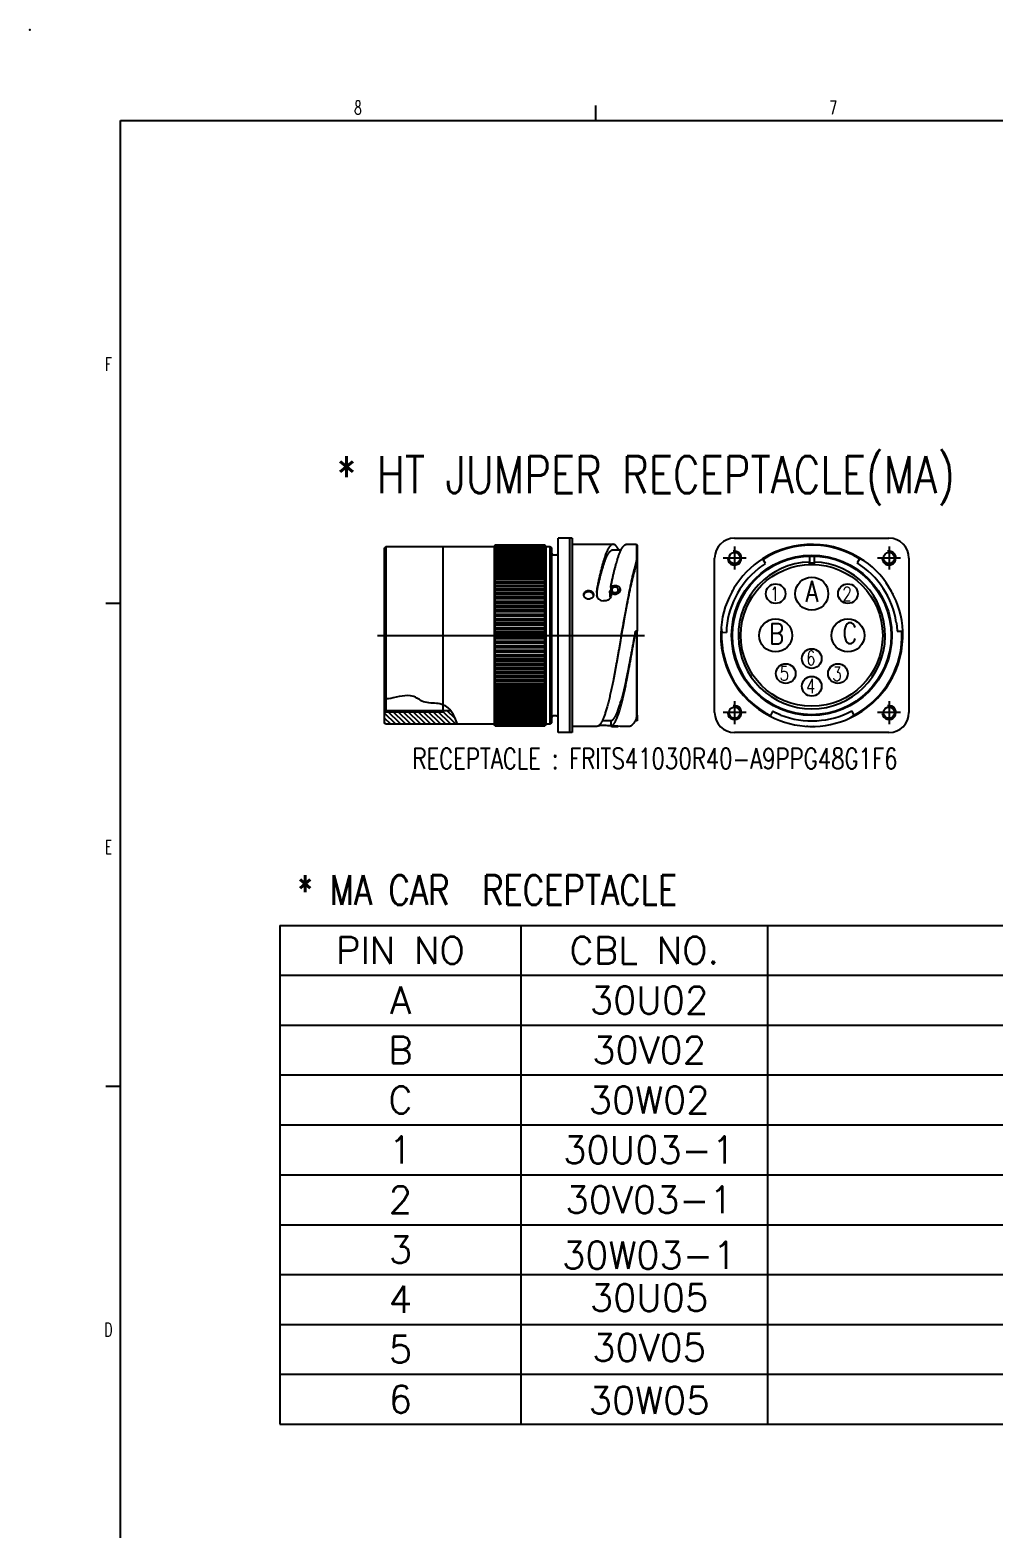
# Model space of a CAD drawing. Extents: x 260 to 819, y -886 to -454.
# Drawn here: x 260.4 to 395.5, y -664 to -453.8 of the extents above; entities that cross this region are included whole.
import ezdxf
from ezdxf.enums import TextEntityAlignment as Align
from ezdxf.lldxf.tags import DXFTag

# ---------------------------------------------------------------- set-up
doc = ezdxf.new("R2010")
doc.units = 0
doc.header["$LTSCALE"] = 150
doc.header["$MEASUREMENT"] = 0
doc.linetypes.add('DASHED', pattern=[0.75, 0.5, -0.25])
doc.layers.get('0').update_dxf_attribs({"color": 6, "linetype": 'CONTINUOUS'})
for name, color, linetype in [('2052034113 - FLA', 7, 'CONTINUOUS'), ('2052034141 - FLA', 7, 'CONTINUOUS'), ('2052036013 CUSTO', 7, 'CONTINUOUS'), ('DV1_Default', 7, 'CONTINUOUS'), ('DV1_Predefinito', 7, 'CONTINUOUS'), ('INSERTO 40-B25S', 7, 'CONTINUOUS')]:
    doc.layers.add(name, color=color, linetype=linetype)
doc.styles.get("Standard").update_dxf_attribs({"font": 'romans.shx', "width": 0.8, "bigfont": 'whgtxt.shx'})
doc.styles.add('큰글자', font='simplex.shx', dxfattribs={"height": 5, "bigfont": 'whgtxt.shx'})
tags = doc.linetypes.add('CENTER2', pattern=[28.575, 19.05, -3.175, 3.175, -3.175]).pattern_tags.tags
tags[10:11] = [DXFTag(74, 4), DXFTag(75, 0), DXFTag(340, '0'), DXFTag(46, 0.0), DXFTag(50, 0.0), DXFTag(44, 0.0), DXFTag(45, 0.0)]
tags[8:9] = [DXFTag(74, 4), DXFTag(75, 0), DXFTag(340, '0'), DXFTag(46, 0.0), DXFTag(50, 0.0), DXFTag(44, 0.0), DXFTag(45, 0.0)]
tags[6:7] = [DXFTag(74, 4), DXFTag(75, 0), DXFTag(340, '0'), DXFTag(46, 0.0), DXFTag(50, 0.0), DXFTag(44, 0.0), DXFTag(45, 0.0)]
tags[4:5] = [DXFTag(74, 4), DXFTag(75, 0), DXFTag(340, '0'), DXFTag(46, 0.0), DXFTag(50, 0.0), DXFTag(44, 0.0), DXFTag(45, 0.0)]

# ---------------------------------------------------------------- blocks, each defined once
blk = doc.blocks.new('ansi-c')
at = {"color": 210, "linetype": 'Continuous'}
for p, q in [((10.28, 764.46), (10.28, 766.57)), ((-58.45, 696.73), (-56.4, 696.73)), ((-58.45, 629), (-56.4, 629))]:
    blk.add_line(p, q, dxfattribs=at)
at = {"color": 5, "linetype": 'Continuous'}
for p, q in [((-56.4, 764.46), (477, 764.46)), ((-56.4, 358.06), (-56.4, 764.46))]:
    blk.add_line(p, q, dxfattribs=at)
at = {"color": 7, "linetype": 'Continuous'}
blk.add_point((-69.1, 777.16), dxfattribs=at)
at = {"color": 130, "linetype": 'Continuous', "width": 0.655684}
for s, p in [('8', (-23.08, 766.25)), ('7', (43.6, 766.25)), ('F', (-58.09, 730.28)), ('E', (-58.09, 662.55)), ('D', (-58.09, 594.82))]:
    blk.add_text(s, height=1.9, dxfattribs=at).set_placement(p, align=Align.MIDDLE_CENTER)

msp = doc.modelspace()

# ---------------------------------------------------------------- hatches: boundary and pattern name
h = msp.add_hatch(color=256)
h.paths.add_polyline_path([(336.05, -538.73), (336.44, -538.73), (336.44, -525.1), (336.05, -525.1)])
h.paths.add_polyline_path([(336.44, -538.73), (336.05, -538.73), (336.05, -552.36), (336.44, -552.36)])
h = msp.add_hatch()
h.set_pattern_fill('ANSI31', color=5, scale=0.156, style=0)
h.set_pattern_definition([(135, (437.1534, -624.12634), (0.35023, 0.35023), [])])
edge = h.paths.add_edge_path()
edge.add_line((310.12, -549.45), (318.31, -549.45))
edge.add_line((318.31, -549.45), (318.31, -549.25))
edge.add_line((318.31, -549.25), (319.38, -549.25))
edge.add_spline(control_points=[(319.38, -549.25), (319.66, -549.63), (319.99, -550.23), (320.35, -551.2)], knot_values=[0, 0, 0, 0, 0.054733, 0.054733, 0.054733, 0.054733], degree=3, periodic=0)
edge.add_line((320.35, -551.2), (310.32, -551.2))
edge.add_line((310.32, -551.2), (310.12, -551.05))
edge.add_line((310.12, -551.05), (310.12, -549.45))
h.paths.add_polyline_path([(310.32, -549.25), (318.31, -549.25), (318.31, -549.45), (310.12, -549.45)], flags=17)

# ---------------------------------------------------------------- linework, layer by layer
for p, q in [((310.32, -526.25), (310.12, -526.43)), ((310.12, -549.45), (310.32, -549.25)), ((310.12, -549.45), (318.31, -549.45)), ((310.32, -549.25), (319.38, -549.25)), ((310.32, -551.2), (310.12, -551.03))]:
    msp.add_line(p, q)
at = {"color": 0}
for p, q in [((295.43, -579.41), (295.43, -649.39)), ((295.43, -579.41), (530.65, -579.41)), ((329.25, -579.41), (329.25, -649.39)), ((363.85, -579.41), (363.85, -649.39)), ((295.43, -586.41), (530.65, -586.41)), ((295.43, -593.4), (530.65, -593.4)), ((295.43, -600.4), (530.65, -600.4)), ((295.43, -607.4), (530.65, -607.4)), ((295.43, -614.4), (530.65, -614.4)), ((295.43, -614.4), (530.65, -614.4)), ((295.43, -621.4), (530.65, -621.4)), ((295.43, -621.4), (530.65, -621.4)), ((295.43, -628.4), (530.65, -628.4)), ((295.43, -628.4), (530.65, -628.4)), ((295.43, -635.39), (530.65, -635.39)), ((295.43, -635.39), (530.65, -635.39)), ((295.43, -642.39), (530.65, -642.39)), ((295.43, -642.39), (530.65, -642.39)), ((295.43, -649.39), (530.65, -649.39)), ((295.43, -649.39), (530.65, -649.39))]:
    msp.add_line(p, q, dxfattribs=at)
for centre, radius in [((359.22, -527.89), 0.78), ((380.89, -527.89), 0.78), ((370.05, -532.88), 2.32), ((364.98, -538.73), 2.32), ((375.12, -538.73), 2.32), ((359.22, -549.56), 0.78), ((380.89, -549.56), 0.78)]:
    msp.add_circle(centre, radius)
at = {"color": 3}
for centre in [(364.98, -532.88), (375.12, -532.88), (370.05, -541.98), (366.4, -544.08), (373.71, -544.08), (370.05, -545.87)]:
    msp.add_circle(centre, 1.38, dxfattribs=at)
at = {"color": 5}
for centre in [(359.22, -527.89), (380.89, -527.89), (359.22, -549.56), (380.89, -549.56)]:
    msp.add_arc(centre, 0.975, 186.4072, 101.8702, dxfattribs=at)
at = {"layer": '2052034113 - FLA', "color": 7, "linetype": 'Continuous'}
for p, q in [((310.12, -551.03), (310.12, -526.43)), ((310.32, -549.25), (310.32, -526.25)), ((333.53, -527.16), (333.64, -527.36)), ((333.78, -527.44), (334.17, -527.44)), ((334.49, -549.55), (334.49, -527.9)), ((333.64, -550.1), (333.53, -550.3)), ((334.17, -550.02), (333.78, -550.02))]:
    msp.add_line(p, q, dxfattribs=at)
for centre, radius, start, end in [((333.78, -527.28), 0.16, 210, 270), ((334.17, -527.12), 0.321, 270, 0), ((333.78, -550.18), 0.16, 90, 150), ((334.17, -550.34), 0.321, 0, 90)]:
    msp.add_arc(centre, radius, start, end, dxfattribs=at)
at = {"layer": '2052034141 - FLA', "color": 7, "linetype": 'Continuous'}
for p, q in [((334.49, -527.9), (334.49, -525.1)), ((336.44, -525.1), (334.49, -525.1)), ((336.05, -525.1), (336.05, -552.36)), ((336.44, -525.1), (336.44, -552.36)), ((359.23, -525.1), (380.88, -525.1)), ((336.44, -525.95), (342.18, -525.95)), ((342.18, -526.73), (343.3, -526.73)), ((344.08, -525.95), (345.45, -525.95)), ((345.45, -525.95), (345.45, -528.27)), ((345.45, -525.95), (345.56, -526.07)), ((345.56, -526.07), (345.56, -527.99)), ((334.49, -549.55), (334.49, -527.9)), ((345.45, -528.27), (345.56, -527.99)), ((345.56, -527.99), (345.56, -528.55)), ((345.56, -528.55), (345.56, -536.91)), ((356.42, -549.55), (356.42, -527.9)), ((363.21, -528.08), (363.15, -527.98)), ((363.57, -528.64), (363.21, -528.08)), ((369.73, -527.6), (369.73, -528.59)), ((370.38, -528.59), (369.73, -528.59)), ((369.73, -528.59), (369.73, -528.78)), ((370.38, -527.6), (370.38, -528.59)), ((370.38, -528.59), (370.38, -528.78)), ((376.76, -527.99), (376.41, -528.55)), ((377.39, -528.27), (376.76, -527.99)), ((383.68, -527.9), (383.68, -549.55)), ((339.88, -532.3), (339.87, -532.38)), ((339.87, -532.38), (339.87, -533.04)), ((341.78, -533.39), (341.78, -533)), ((342, -532.77), (342, -532.34)), ((342.89, -532.34), (342.89, -532.77)), ((340.98, -533.89), (340.81, -533.89)), ((345.56, -536.91), (345.56, -538.13)), ((357.33, -537.6), (357.41, -538.29)), ((345.45, -538.12), (345.33, -538.12)), ((345.45, -538.12), (345.45, -550.31)), ((345.56, -538.13), (345.45, -538.12)), ((345.56, -549.9), (345.56, -538.13)), ((357.41, -538.29), (358.07, -538.31)), ((382.03, -538.16), (382.7, -538.13)), ((382.7, -538.13), (382.81, -538.12)), ((334.49, -552.36), (334.49, -549.55)), ((345.45, -550.31), (345.56, -549.9)), ((345.56, -549.91), (345.56, -550.72)), ((364.25, -549.98), (364.2, -550.08)), ((364.56, -549.39), (364.25, -549.98)), ((375.44, -550.31), (376, -549.9)), ((376, -549.9), (375.69, -549.31)), ((336.44, -552.36), (334.49, -552.36)), ((339.87, -551.5), (336.44, -551.5)), ((339.88, -551.5), (339.87, -551.5)), ((341.72, -550.72), (340.65, -550.72)), ((340.98, -551.38), (340.81, -551.38)), ((342, -551.5), (342, -551.49)), ((342.89, -551.5), (342, -551.5)), ((342.89, -551.49), (342.89, -551.5)), ((344.48, -551.5), (343.17, -551.5)), ((345.56, -550.72), (345.26, -550.72)), ((380.88, -552.36), (359.23, -552.36))]:
    msp.add_line(p, q, dxfattribs=at)
for radius in [11.25, 11.13]:
    msp.add_circle((370.05, -538.73), radius, dxfattribs=at)
for centre, radius, start, end in [((359.23, -527.9), 2.81, 90, 180), ((380.88, -527.9), 2.81, 0, 90), ((370.05, -538.73), 12.77, 54.95, 122.7208), ((370.05, -538.73), 12.66, 58.0195, 122.7208), ((370.05, -538.73), 12.77, 122.6968, 174.9432), ((370.05, -538.73), 11.99, 128.7208, 178.0195), ((370.05, -538.73), 10.3, 91.7908, 88.2092), ((370.05, -538.73), 9.99, 91.845, 92.0132), ((370.05, -538.73), 9.99, 87.987, 88.155), ((370.05, -538.73), 11.99, 8.7208, 58.0195), ((370.06, -538.72), 12.77, 2.6968, 54.9432), ((340.77, -532.99), 0.903, 183.1207, 272.1706), ((342.27, -532.73), 0.56, 139.7525, 208.5573), ((336.56, -533.4), 5.32, 2.935, 7.6751), ((488.96, -529.81), 147.13, 180.8484, 180.9975), ((370.06, -538.73), 12.77, 150.2006, 151.3568), ((370.05, -538.73), 12.77, 146.7192, 147.9668), ((370.05, -538.73), 12.77, 30.2006, 31.3568), ((370.05, -538.73), 12.77, 26.7192, 27.9668), ((370.05, -538.73), 12.77, 174.95, 242.7208), ((370.05, -538.73), 12.66, 178.0195, 242.7208), ((370.05, -538.73), 12.77, 294.95, 2.7208), ((370.05, -538.73), 12.66, 298.0195, 2.7208), ((359.23, -549.55), 2.81, 180, 270), ((370.06, -538.73), 12.77, 242.6968, 294.9432), ((370.05, -538.73), 11.99, 248.7208, 298.0195), ((380.88, -549.55), 2.81, 270, 0), ((340.63, -554.38), 3, 86.6086, 100.209), ((342.45, -562.78), 12.08, 92.8588, 93.4891), ((327.66, -550.36), 14.22, 355.4376, 355.8767), ((964.09, -556.02), 622.27, 179.51169, 179.58358), ((342.44, -564.25), 12.77, 86.7178, 92.7146), ((370.05, -538.73), 12.77, 266.7192, 267.9668), ((370.06, -538.72), 12.77, 270.2006, 271.3568)]:
    msp.add_arc(centre, radius, start, end, dxfattribs=at)
at = {"layer": '2052034141 - FLA', "color": 7, "linetype": 'Continuous', "extrusion": (0, 0, -1)}
for centre, major_axis, ratio, start_param, end_param in [((338.74, -533.18), (-0.683, 0), 0.895323, 0.084849, 3.052551), ((342.44, -532.77), (-0.731, 0), 0.866025, 0, 0.93325), ((342.44, -532.72), (-0.731, 0), 0.897045, -0.673439, -0.435482), ((340.98, -533.39), (0.936, 0), 0.895323, -0.311708, -0.196409), ((342.44, -532.77), (0.448, 0), 0.866025, 2.905455, 3.141593), ((342.44, -532.77), (-0.731, 0), 0.866025, 2.213841, 2.805986), ((342.44, -532.77), (0.448, 0), 0.866025, 0, 0.230748), ((342.44, -550.74), (0.731, 0), 0.062039, 3.577075, 3.744678)]:
    msp.add_ellipse(centre, major_axis=major_axis, ratio=ratio, start_param=start_param, end_param=end_param, dxfattribs=at)
at = {"layer": '2052034141 - FLA', "color": 7, "linetype": 'Continuous'}
for points, weights, knots in [([(342.95, -526.73), (342.56, -525.95), (342.18, -525.95), (341.6, -525.95), (341.02, -527.67), (340.45, -529.36), (339.88, -532.3)], [0.984890512075, 0.977232235139, 1, 0.965925826289, 1, 0.966166625389, 0.999521805212], [0.448306, 0.448306, 0.448306, 0.5868314, 0.5868314, 0.7941483, 0.7941483, 1, 1, 1]), ([(339.88, -532.69), (340.45, -529.93), (341.02, -528.34), (341.6, -526.73), (342.18, -526.73)], [0.999459512511, 0.966198248035, 1, 0.965925826289, 1], [0, 0, 0, 0.2014071, 0.2014071, 0.4044375, 0.4044375, 0.4044375]), ([(341.84, -531.99), (342.38, -529.27), (342.92, -527.67), (343.5, -525.95), (344.08, -525.95)], [0.996032959852, 0.968040596938, 1, 0.965925826289, 1], [0, 0, 0, 0.3096108, 0.3096108, 0.6397086, 0.6397086, 0.6397086]), ([(345.45, -528.27), (344.96, -529.89), (344.48, -532.34), (343.91, -535.3), (343.33, -538.73), (342.75, -542.15), (342.18, -545.11), (341.6, -548.08), (341.02, -549.79), (340.45, -551.49), (339.88, -551.5)], [0.990411374384, 0.971697919533, 1, 0.965925826289, 1, 0.965925826289, 1, 0.965925826289, 1, 0.966166625389, 0.999521805212], [0, 0, 0, 0.172198, 0.172198, 0.379515, 0.379515, 0.586831, 0.586831, 0.794148, 0.794148, 1, 1, 1]), ([(343.33, -538.73), (343.91, -535.51), (344.48, -532.73), (345.02, -530.14), (345.56, -528.55)], [0.999999662211, 0.965925995184, 1, 0.968196301598, 0.995761627997], [0.6074689, 0.6074689, 0.6074689, 0.8104982, 0.8104982, 1, 1, 1]), ([(341.84, -551.49), (342.38, -551.39), (342.92, -549.79), (343.5, -548.08), (344.08, -545.11), (344.65, -542.15), (345.23, -538.73), (345.28, -538.42), (345.33, -538.12)], [0.996032959852, 0.968040596938, 1, 0.965925826289, 1, 0.965925826289, 1, 0.99688329242, 0.994336744881], [0, 0, 0, 0.309611, 0.309611, 0.639709, 0.639709, 0.969807, 0.969807, 1, 1, 1]), ([(341.85, -550.71), (342.39, -550.61), (342.92, -549.11), (343.5, -547.51), (344.08, -544.72), (344.65, -541.94), (345.23, -538.73)], [0.995708951865, 0.968226720667, 1, 0.965925826289, 1, 0.965925826289, 1], [0, 0, 0, 0.3083637, 0.3083637, 0.6390578, 0.6390578, 0.969752, 0.969752, 0.969752])]:
    msp.add_rational_spline(points, weights, degree=2, knots=knots, dxfattribs=at)
for points, weights in [([(362.55, -529.37), (363.04, -528.98), (363.57, -528.64)], [0.985920333478, 0.988762671868, 0.994336744881]), ([(381.91, -536.91), (382, -537.53), (382.03, -538.16)], [0.985920333478, 0.988762671868, 0.994336744881]), ([(345.45, -550.31), (344.96, -551.5), (344.48, -551.5)], [0.990411374384, 0.971697919533, 1]), ([(365.7, -549.9), (365.12, -549.67), (364.56, -549.39)], [0.985920333478, 0.988762671868, 0.994336744881])]:
    msp.add_rational_spline(points, weights, degree=2, dxfattribs=at)
for points, knots in [([(338.74, -533.66), (338.82, -533.66), (338.89, -533.65), (338.96, -533.62), (339.04, -533.6), (339.11, -533.56), (339.17, -533.52), (339.22, -533.48), (339.28, -533.42), (339.32, -533.36), (339.36, -533.31), (339.39, -533.24), (339.4, -533.17), (339.42, -533.11), (339.43, -533.04), (339.42, -532.97), (339.41, -532.9), (339.39, -532.83), (339.35, -532.77), (339.32, -532.71), (339.27, -532.66), (339.22, -532.61), (339.17, -532.56), (339.1, -532.52), (339.03, -532.49), (338.96, -532.46), (338.89, -532.45), (338.81, -532.44), (338.74, -532.43), (338.66, -532.44), (338.58, -532.45), (338.51, -532.47), (338.44, -532.49), (338.37, -532.53), (338.31, -532.56), (338.25, -532.61), (338.2, -532.66), (338.16, -532.72), (338.12, -532.78), (338.09, -532.84), (338.07, -532.91), (338.06, -532.97), (338.06, -533.04), (338.06, -533.11), (338.07, -533.18), (338.1, -533.25), (338.12, -533.31), (338.16, -533.37), (338.21, -533.43), (338.26, -533.48), (338.32, -533.53), (338.38, -533.56), (338.45, -533.6), (338.52, -533.63), (338.59, -533.64), (338.64, -533.65), (338.69, -533.66), (338.74, -533.66)], [0, 0, 0, 0, 0.053652, 0.053652, 0.053652, 0.107301, 0.107301, 0.107301, 0.160999, 0.160999, 0.160999, 0.214731, 0.214731, 0.214731, 0.268409, 0.268409, 0.268409, 0.322032, 0.322032, 0.322032, 0.375681, 0.375681, 0.375681, 0.4294, 0.4294, 0.4294, 0.483121, 0.483121, 0.483121, 0.536775, 0.536775, 0.536775, 0.590396, 0.590396, 0.590396, 0.644071, 0.644071, 0.644071, 0.697801, 0.697801, 0.697801, 0.751503, 0.751503, 0.751503, 0.805136, 0.805136, 0.805136, 0.858768, 0.858768, 0.858768, 0.912467, 0.912467, 0.912467, 0.966198, 0.966198, 0.966198, 1, 1, 1, 1]), ([(341.83, -532.69), (341.96, -532.94), (341.94, -533.26), (341.6, -533.73), (341.3, -533.89), (340.98, -533.89)], [0, 0, 0, 0, 0.5, 0.5, 1, 1, 1, 1]), ([(341.84, -531.99), (341.93, -531.88), (342.06, -531.8), (342.35, -531.71), (342.51, -531.71), (342.81, -531.79), (342.94, -531.86), (343.13, -532.08), (343.18, -532.21), (343.17, -532.48), (343.12, -532.62), (342.93, -532.84), (342.8, -532.92), (342.5, -533), (342.34, -532.99), (342.04, -532.9), (341.92, -532.81), (341.83, -532.69)], [0, 0, 0, 0, 0.125, 0.125, 0.25, 0.25, 0.375, 0.375, 0.5, 0.5, 0.625, 0.625, 0.75, 0.75, 0.875, 0.875, 1, 1, 1, 1]), ([(342.44, -532.73), (342.39, -532.73), (342.34, -532.73), (342.3, -532.71), (342.25, -532.7), (342.2, -532.67), (342.16, -532.65), (342.12, -532.62), (342.09, -532.59), (342.06, -532.55), (342.04, -532.51), (342.02, -532.47), (342.01, -532.43), (342, -532.38), (341.99, -532.34), (342, -532.3), (342, -532.25), (342.02, -532.21), (342.04, -532.17), (342.06, -532.13), (342.09, -532.1), (342.13, -532.07), (342.16, -532.04), (342.21, -532.01), (342.25, -531.99), (342.3, -531.98), (342.35, -531.96), (342.4, -531.96), (342.45, -531.95), (342.5, -531.96), (342.55, -531.97), (342.6, -531.98), (342.64, -531.99), (342.69, -532.02), (342.73, -532.04), (342.77, -532.07), (342.8, -532.1), (342.83, -532.14), (342.85, -532.18), (342.87, -532.22), (342.88, -532.26), (342.89, -532.3), (342.89, -532.34), (342.89, -532.39), (342.88, -532.43), (342.87, -532.47), (342.85, -532.51), (342.82, -532.55), (342.79, -532.59), (342.76, -532.62), (342.72, -532.65), (342.68, -532.68), (342.64, -532.7), (342.59, -532.72), (342.54, -532.72), (342.51, -532.73), (342.48, -532.73), (342.44, -532.73)], [0, 0, 0, 0, 0.053682, 0.053682, 0.053682, 0.107362, 0.107362, 0.107362, 0.161064, 0.161064, 0.161064, 0.21478, 0.21478, 0.21478, 0.268473, 0.268473, 0.268473, 0.322142, 0.322142, 0.322142, 0.375823, 0.375823, 0.375823, 0.429534, 0.429534, 0.429534, 0.483246, 0.483246, 0.483246, 0.536928, 0.536928, 0.536928, 0.590596, 0.590596, 0.590596, 0.644288, 0.644288, 0.644288, 0.698004, 0.698004, 0.698004, 0.751707, 0.751707, 0.751707, 0.80538, 0.80538, 0.80538, 0.859054, 0.859054, 0.859054, 0.912756, 0.912756, 0.912756, 0.966472, 0.966472, 0.966472, 1, 1, 1, 1]), ([(341.84, -551.45), (341.82, -551.44), (341.8, -551.44), (341.6, -551.41), (341.3, -551.38), (340.98, -551.38)], [0.4235265, 0.4235265, 0.4235265, 0.4235265, 0.5, 0.5, 1, 1, 1, 1]), ([(342, -551.5), (342, -551.5), (342, -551.5), (342, -551.5), (342, -551.5), (342.02, -551.5), (342.04, -551.5), (342.06, -551.5), (342.09, -551.5), (342.13, -551.5), (342.16, -551.49), (342.21, -551.49), (342.25, -551.49), (342.3, -551.49), (342.35, -551.49), (342.4, -551.49), (342.45, -551.49), (342.5, -551.49), (342.55, -551.49), (342.6, -551.49), (342.64, -551.49), (342.69, -551.49), (342.73, -551.49), (342.77, -551.5), (342.8, -551.5), (342.83, -551.5), (342.85, -551.5), (342.87, -551.5), (342.88, -551.5), (342.89, -551.5), (342.89, -551.5)], [0.250138, 0.250138, 0.250138, 0.250138, 0.2684734, 0.2684734, 0.2684734, 0.3221423, 0.3221423, 0.3221423, 0.3758232, 0.3758232, 0.3758232, 0.4295338, 0.4295338, 0.4295338, 0.4832455, 0.4832455, 0.4832455, 0.5369279, 0.5369279, 0.5369279, 0.5905964, 0.5905964, 0.5905964, 0.644288, 0.644288, 0.644288, 0.6980037, 0.6980037, 0.6980037, 0.75018, 0.75018, 0.75018, 0.75018])]:
    msp.add_open_spline(points, degree=3, knots=knots, dxfattribs=at)
at = {"layer": '2052036013 CUSTO', "color": 7, "linetype": 'Continuous'}
for p, q in [((310.32, -526.25), (325.5, -526.25)), ((325.5, -526.25), (325.62, -526.05)), ((325.5, -526.25), (325.5, -551.2)), ((325.62, -526.06), (325.53, -526.22)), ((325.53, -526.22), (325.62, -526.07)), ((325.62, -526.09), (325.53, -526.26)), ((325.53, -526.26), (325.62, -526.12)), ((325.62, -526.15), (325.53, -526.33)), ((325.53, -526.33), (325.62, -526.2)), ((325.62, -526.25), (325.53, -526.43)), ((325.53, -526.43), (325.62, -526.31)), ((325.62, -526.38), (325.53, -526.57)), ((325.53, -526.57), (325.62, -526.45)), ((325.62, -526.53), (325.53, -526.73)), ((325.53, -526.73), (325.62, -526.62)), ((325.62, -526.72), (325.53, -526.93)), ((325.53, -526.93), (325.62, -526.83)), ((325.62, -526.94), (325.53, -527.15)), ((325.53, -527.15), (325.62, -527.06)), ((325.62, -527.19), (325.53, -527.4)), ((325.53, -527.4), (325.62, -527.33)), ((325.62, -527.47), (325.53, -527.69)), ((325.62, -526.06), (325.62, -526.05)), ((332.61, -526.05), (325.62, -526.05)), ((325.62, -526.06), (332.61, -526.06)), ((325.62, -526.09), (325.62, -526.07)), ((332.61, -526.07), (325.62, -526.07)), ((325.62, -526.09), (332.61, -526.09)), ((325.62, -526.15), (325.62, -526.12)), ((332.61, -526.12), (325.62, -526.12)), ((325.62, -526.15), (332.61, -526.15)), ((325.62, -526.25), (325.62, -526.2)), ((332.61, -526.2), (325.62, -526.2)), ((325.62, -526.25), (332.61, -526.25)), ((325.62, -526.38), (325.62, -526.31)), ((332.61, -526.31), (325.62, -526.31)), ((325.62, -526.38), (332.61, -526.38)), ((325.62, -526.53), (325.62, -526.45)), ((332.61, -526.45), (325.62, -526.45)), ((325.62, -526.53), (332.61, -526.53)), ((325.62, -526.72), (325.62, -526.62)), ((332.61, -526.62), (325.62, -526.62)), ((325.62, -526.72), (332.61, -526.72)), ((325.62, -526.94), (325.62, -526.83)), ((332.61, -526.83), (325.62, -526.83)), ((325.62, -526.94), (332.61, -526.94)), ((325.62, -527.19), (325.62, -527.06)), ((332.61, -527.06), (325.62, -527.06)), ((325.62, -527.19), (332.61, -527.19)), ((325.62, -527.47), (325.62, -527.33)), ((332.61, -527.33), (325.62, -527.33)), ((325.62, -527.47), (332.61, -527.47)), ((332.61, -526.06), (332.61, -526.05)), ((332.61, -526.05), (332.72, -526.25)), ((332.7, -526.22), (332.61, -526.06)), ((332.61, -526.09), (332.61, -526.07)), ((332.61, -526.07), (332.7, -526.22)), ((332.7, -526.26), (332.61, -526.09)), ((332.61, -526.15), (332.61, -526.12)), ((332.61, -526.12), (332.7, -526.26)), ((332.7, -526.33), (332.61, -526.15)), ((332.61, -526.25), (332.61, -526.2)), ((332.61, -526.2), (332.7, -526.33)), ((332.7, -526.43), (332.61, -526.25)), ((332.61, -526.38), (332.61, -526.31)), ((332.61, -526.31), (332.7, -526.43)), ((332.7, -526.57), (332.61, -526.38)), ((332.61, -526.53), (332.61, -526.45)), ((332.61, -526.45), (332.7, -526.57)), ((332.7, -526.73), (332.61, -526.53)), ((332.61, -526.72), (332.61, -526.62)), ((332.61, -526.62), (332.7, -526.73)), ((332.7, -526.93), (332.61, -526.72)), ((332.61, -526.94), (332.61, -526.83)), ((332.61, -526.83), (332.7, -526.93)), ((332.7, -527.15), (332.61, -526.94)), ((332.61, -527.19), (332.61, -527.06)), ((332.61, -527.06), (332.7, -527.15)), ((332.7, -527.4), (332.61, -527.19)), ((332.61, -527.47), (332.61, -527.33)), ((332.61, -527.33), (332.7, -527.4)), ((332.7, -527.69), (332.61, -527.47)), ((332.72, -526.25), (332.72, -551.2)), ((332.72, -526.25), (333.32, -526.25)), ((333.32, -526.25), (333.32, -551.2)), ((333.32, -526.25), (333.53, -526.45)), ((333.53, -526.45), (333.53, -551)), ((325.53, -527.69), (325.62, -527.62)), ((325.62, -527.78), (325.53, -528)), ((325.53, -528), (325.62, -527.94)), ((325.62, -528.11), (325.53, -528.33)), ((325.53, -528.33), (325.62, -528.29)), ((325.62, -528.47), (325.53, -528.7)), ((325.53, -528.7), (325.62, -528.66)), ((325.62, -528.86), (325.53, -529.08)), ((325.53, -529.08), (325.62, -529.06)), ((325.62, -529.27), (325.53, -529.5)), ((325.53, -529.5), (325.62, -529.49)), ((325.62, -527.78), (325.62, -527.62)), ((332.61, -527.62), (325.62, -527.62)), ((325.62, -527.78), (332.61, -527.78)), ((325.62, -528.11), (325.62, -527.94)), ((332.61, -527.94), (325.62, -527.94)), ((325.62, -528.11), (332.61, -528.11)), ((325.62, -528.47), (325.62, -528.29)), ((332.61, -528.29), (325.62, -528.29)), ((325.62, -528.47), (332.61, -528.47)), ((325.62, -528.86), (325.62, -528.66)), ((332.61, -528.66), (325.62, -528.66)), ((325.62, -528.86), (332.61, -528.86)), ((325.62, -529.27), (325.62, -529.06)), ((332.61, -529.06), (325.62, -529.06)), ((325.62, -529.27), (332.61, -529.27)), ((325.62, -529.71), (325.62, -529.49)), ((332.61, -529.49), (325.62, -529.49)), ((332.61, -527.78), (332.61, -527.62)), ((332.61, -527.62), (332.7, -527.69)), ((332.7, -528), (332.61, -527.78)), ((332.61, -528.11), (332.61, -527.94)), ((332.61, -527.94), (332.7, -528)), ((332.7, -528.33), (332.61, -528.11)), ((332.61, -528.47), (332.61, -528.29)), ((332.61, -528.29), (332.7, -528.33)), ((332.7, -528.7), (332.61, -528.47)), ((332.61, -528.86), (332.61, -528.66)), ((332.61, -528.66), (332.7, -528.7)), ((332.7, -529.08), (332.61, -528.86)), ((332.61, -529.27), (332.61, -529.06)), ((332.61, -529.06), (332.7, -529.08)), ((332.7, -529.5), (332.61, -529.27)), ((332.61, -529.71), (332.61, -529.49)), ((332.61, -529.49), (332.7, -529.5)), ((325.62, -529.71), (325.53, -529.93)), ((332.7, -529.93), (325.53, -529.93)), ((325.53, -529.93), (325.62, -529.94)), ((325.62, -530.17), (325.53, -530.39)), ((332.7, -530.39), (325.53, -530.39)), ((325.53, -530.39), (325.62, -530.41)), ((325.62, -530.65), (325.53, -530.87)), ((332.7, -530.87), (325.53, -530.87)), ((325.53, -530.87), (325.62, -530.9)), ((325.62, -531.15), (325.53, -531.37)), ((332.7, -531.37), (325.53, -531.37)), ((325.53, -531.37), (325.62, -531.41)), ((325.62, -531.67), (325.53, -531.89)), ((325.62, -529.71), (332.61, -529.71)), ((325.62, -530.17), (325.62, -529.94)), ((332.61, -529.94), (325.62, -529.94)), ((325.62, -530.17), (332.61, -530.17)), ((325.62, -530.65), (325.62, -530.41)), ((332.61, -530.41), (325.62, -530.41)), ((325.62, -530.65), (332.61, -530.65)), ((325.62, -531.15), (325.62, -530.9)), ((332.61, -530.9), (325.62, -530.9)), ((325.62, -531.15), (332.61, -531.15)), ((325.62, -531.67), (325.62, -531.41)), ((332.61, -531.41), (325.62, -531.41)), ((325.62, -531.67), (332.61, -531.67)), ((332.7, -529.93), (332.61, -529.71)), ((332.61, -529.94), (332.7, -529.93)), ((332.61, -530.17), (332.61, -529.94)), ((332.7, -530.39), (332.61, -530.17)), ((332.61, -530.41), (332.7, -530.39)), ((332.61, -530.65), (332.61, -530.41)), ((332.7, -530.87), (332.61, -530.65)), ((332.61, -530.9), (332.7, -530.87)), ((332.61, -531.15), (332.61, -530.9)), ((332.7, -531.37), (332.61, -531.15)), ((332.61, -531.41), (332.7, -531.37)), ((332.61, -531.67), (332.61, -531.41)), ((332.7, -531.89), (332.61, -531.67)), ((332.7, -531.89), (325.53, -531.89)), ((325.53, -531.89), (325.62, -531.94)), ((325.62, -532.21), (325.53, -532.42)), ((332.7, -532.42), (325.53, -532.42)), ((325.53, -532.42), (325.62, -532.48)), ((325.62, -532.76), (325.53, -532.98)), ((332.7, -532.98), (325.53, -532.98)), ((325.53, -532.98), (325.62, -533.04)), ((325.62, -533.33), (325.53, -533.54)), ((332.7, -533.54), (325.53, -533.54)), ((325.53, -533.54), (325.62, -533.62)), ((325.62, -532.21), (325.62, -531.94)), ((332.61, -531.94), (325.62, -531.94)), ((325.62, -532.21), (332.61, -532.21)), ((325.62, -532.76), (325.62, -532.48)), ((332.61, -532.48), (325.62, -532.48)), ((325.62, -532.76), (332.61, -532.76)), ((325.62, -533.33), (325.62, -533.04)), ((332.61, -533.04), (325.62, -533.04)), ((325.62, -533.33), (332.61, -533.33)), ((325.62, -533.91), (325.62, -533.62)), ((332.61, -533.62), (325.62, -533.62)), ((332.61, -531.94), (332.7, -531.89)), ((332.61, -532.21), (332.61, -531.94)), ((332.7, -532.42), (332.61, -532.21)), ((332.61, -532.48), (332.7, -532.42)), ((332.61, -532.76), (332.61, -532.48)), ((332.7, -532.98), (332.61, -532.76)), ((332.61, -533.04), (332.7, -532.98)), ((332.61, -533.33), (332.61, -533.04)), ((332.7, -533.54), (332.61, -533.33)), ((332.61, -533.62), (332.7, -533.54)), ((332.61, -533.91), (332.61, -533.62)), ((325.62, -533.91), (325.53, -534.12)), ((332.7, -534.12), (325.53, -534.12)), ((325.53, -534.12), (325.62, -534.21)), ((325.62, -534.51), (325.53, -534.71)), ((332.7, -534.71), (325.53, -534.71)), ((325.53, -534.71), (325.62, -534.81)), ((325.62, -535.11), (325.53, -535.31)), ((332.7, -535.31), (325.53, -535.31)), ((325.53, -535.31), (325.62, -535.42)), ((325.62, -535.73), (325.53, -535.92)), ((325.62, -533.91), (332.61, -533.91)), ((325.62, -534.51), (325.62, -534.21)), ((332.61, -534.21), (325.62, -534.21)), ((325.62, -534.51), (332.61, -534.51)), ((325.62, -535.11), (325.62, -534.81)), ((332.61, -534.81), (325.62, -534.81)), ((325.62, -535.11), (332.61, -535.11)), ((325.62, -535.73), (325.62, -535.42)), ((332.61, -535.42), (325.62, -535.42)), ((325.62, -535.73), (332.61, -535.73)), ((332.7, -534.12), (332.61, -533.91)), ((332.61, -534.21), (332.7, -534.12)), ((332.61, -534.51), (332.61, -534.21)), ((332.7, -534.71), (332.61, -534.51)), ((332.61, -534.81), (332.7, -534.71)), ((332.61, -535.11), (332.61, -534.81)), ((332.7, -535.31), (332.61, -535.11)), ((332.61, -535.42), (332.7, -535.31)), ((332.61, -535.73), (332.61, -535.42)), ((332.7, -535.92), (332.61, -535.73)), ((332.7, -535.92), (325.53, -535.92)), ((325.53, -535.92), (325.62, -536.04)), ((325.62, -536.35), (325.53, -536.54)), ((332.7, -536.54), (325.53, -536.54)), ((325.53, -536.54), (325.62, -536.67)), ((325.62, -536.98), (325.53, -537.16)), ((332.7, -537.16), (325.53, -537.16)), ((325.53, -537.16), (325.62, -537.3)), ((325.62, -537.61), (325.53, -537.78)), ((332.7, -537.78), (325.53, -537.78)), ((325.53, -537.78), (325.62, -537.93)), ((325.62, -536.35), (325.62, -536.04)), ((332.61, -536.04), (325.62, -536.04)), ((325.62, -536.35), (332.61, -536.35)), ((325.62, -536.98), (325.62, -536.67)), ((332.61, -536.67), (325.62, -536.67)), ((325.62, -536.98), (332.61, -536.98)), ((325.62, -537.61), (325.62, -537.3)), ((332.61, -537.3), (325.62, -537.3)), ((325.62, -537.61), (332.61, -537.61)), ((325.62, -538.25), (325.62, -537.93)), ((332.61, -537.93), (325.62, -537.93)), ((332.61, -536.04), (332.7, -535.92)), ((332.61, -536.35), (332.61, -536.04)), ((332.7, -536.54), (332.61, -536.35)), ((332.61, -536.67), (332.7, -536.54)), ((332.61, -536.98), (332.61, -536.67)), ((332.7, -537.16), (332.61, -536.98)), ((332.61, -537.3), (332.7, -537.16)), ((332.61, -537.61), (332.61, -537.3)), ((332.7, -537.78), (332.61, -537.61)), ((332.61, -537.93), (332.7, -537.78)), ((332.61, -538.25), (332.61, -537.93)), ((325.62, -538.25), (325.53, -538.41)), ((332.7, -538.41), (325.53, -538.41)), ((325.53, -538.41), (325.62, -538.57)), ((325.62, -538.89), (325.53, -539.04)), ((332.7, -539.04), (325.53, -539.04)), ((325.53, -539.04), (325.62, -539.21)), ((325.62, -539.52), (325.53, -539.67)), ((332.7, -539.67), (325.53, -539.67)), ((325.53, -539.67), (325.62, -539.84)), ((325.62, -538.25), (332.61, -538.25)), ((325.62, -538.89), (325.62, -538.57)), ((332.61, -538.57), (325.62, -538.57)), ((325.62, -538.89), (332.61, -538.89)), ((325.62, -539.52), (325.62, -539.21)), ((332.61, -539.21), (325.62, -539.21)), ((325.62, -539.52), (332.61, -539.52)), ((325.62, -540.16), (325.62, -539.84)), ((332.61, -539.84), (325.62, -539.84)), ((332.7, -538.41), (332.61, -538.25)), ((332.61, -538.57), (332.7, -538.41)), ((332.61, -538.89), (332.61, -538.57)), ((332.7, -539.04), (332.61, -538.89)), ((332.61, -539.21), (332.7, -539.04)), ((332.61, -539.52), (332.61, -539.21)), ((332.7, -539.67), (332.61, -539.52)), ((332.61, -539.84), (332.7, -539.67)), ((332.61, -540.16), (332.61, -539.84)), ((325.62, -540.16), (325.53, -540.3)), ((332.7, -540.3), (325.53, -540.3)), ((325.53, -540.3), (325.62, -540.47)), ((325.62, -540.79), (325.53, -540.92)), ((332.7, -540.92), (325.53, -540.92)), ((325.53, -540.92), (325.62, -541.1)), ((325.62, -541.41), (325.53, -541.53)), ((332.7, -541.53), (325.53, -541.53)), ((325.53, -541.53), (325.62, -541.73)), ((325.62, -542.03), (325.53, -542.14)), ((332.7, -542.14), (325.53, -542.14)), ((325.53, -542.14), (325.62, -542.34)), ((325.62, -540.16), (332.61, -540.16)), ((325.62, -540.79), (325.62, -540.47)), ((332.61, -540.47), (325.62, -540.47)), ((325.62, -540.79), (332.61, -540.79)), ((325.62, -541.41), (325.62, -541.1)), ((332.61, -541.1), (325.62, -541.1)), ((325.62, -541.41), (332.61, -541.41)), ((325.62, -542.03), (325.62, -541.73)), ((332.61, -541.73), (325.62, -541.73)), ((325.62, -542.03), (332.61, -542.03)), ((332.7, -540.3), (332.61, -540.16)), ((332.61, -540.47), (332.7, -540.3)), ((332.61, -540.79), (332.61, -540.47)), ((332.7, -540.92), (332.61, -540.79)), ((332.61, -541.1), (332.7, -540.92)), ((332.61, -541.41), (332.61, -541.1)), ((332.7, -541.53), (332.61, -541.41)), ((332.61, -541.73), (332.7, -541.53)), ((332.61, -542.03), (332.61, -541.73)), ((332.7, -542.14), (332.61, -542.03)), ((332.61, -542.34), (332.7, -542.14)), ((325.62, -542.64), (325.53, -542.74)), ((332.7, -542.74), (325.53, -542.74)), ((325.53, -542.74), (325.62, -542.95)), ((325.62, -543.24), (325.53, -543.33)), ((332.7, -543.33), (325.53, -543.33)), ((325.53, -543.33), (325.62, -543.54)), ((325.62, -543.83), (325.53, -543.91)), ((332.7, -543.91), (325.53, -543.91)), ((325.53, -543.91), (325.62, -544.12)), ((325.62, -542.64), (325.62, -542.34)), ((332.61, -542.34), (325.62, -542.34)), ((325.62, -542.64), (332.61, -542.64)), ((325.62, -543.24), (325.62, -542.95)), ((332.61, -542.95), (325.62, -542.95)), ((325.62, -543.24), (332.61, -543.24)), ((325.62, -543.83), (325.62, -543.54)), ((332.61, -543.54), (325.62, -543.54)), ((325.62, -543.83), (332.61, -543.83)), ((325.62, -544.41), (325.62, -544.12)), ((332.61, -544.12), (325.62, -544.12)), ((332.61, -542.64), (332.61, -542.34)), ((332.7, -542.74), (332.61, -542.64)), ((332.61, -542.95), (332.7, -542.74)), ((332.61, -543.24), (332.61, -542.95)), ((332.7, -543.33), (332.61, -543.24)), ((332.61, -543.54), (332.7, -543.33)), ((332.61, -543.83), (332.61, -543.54)), ((332.7, -543.91), (332.61, -543.83)), ((332.61, -544.12), (332.7, -543.91)), ((332.61, -544.41), (332.61, -544.12)), ((325.62, -544.41), (325.53, -544.48)), ((332.7, -544.48), (325.53, -544.48)), ((325.53, -544.48), (325.62, -544.69)), ((325.62, -544.97), (325.53, -545.03)), ((332.7, -545.03), (325.53, -545.03)), ((325.53, -545.03), (325.62, -545.25)), ((325.62, -545.52), (325.53, -545.57)), ((332.7, -545.57), (325.53, -545.57)), ((325.53, -545.57), (325.62, -545.79)), ((325.62, -546.05), (325.53, -546.08)), ((332.7, -546.08), (325.53, -546.08)), ((325.53, -546.08), (325.62, -546.31)), ((325.62, -544.41), (332.61, -544.41)), ((325.62, -544.97), (325.62, -544.69)), ((332.61, -544.69), (325.62, -544.69)), ((325.62, -544.97), (332.61, -544.97)), ((325.62, -545.52), (325.62, -545.25)), ((332.61, -545.25), (325.62, -545.25)), ((325.62, -545.52), (332.61, -545.52)), ((325.62, -546.05), (325.62, -545.79)), ((332.61, -545.79), (325.62, -545.79)), ((325.62, -546.05), (332.61, -546.05)), ((325.62, -546.56), (325.62, -546.31)), ((332.61, -546.31), (325.62, -546.31)), ((332.7, -544.48), (332.61, -544.41)), ((332.61, -544.69), (332.7, -544.48)), ((332.61, -544.97), (332.61, -544.69)), ((332.7, -545.03), (332.61, -544.97)), ((332.61, -545.25), (332.7, -545.03)), ((332.61, -545.52), (332.61, -545.25)), ((332.7, -545.57), (332.61, -545.52)), ((332.61, -545.79), (332.7, -545.57)), ((332.61, -546.05), (332.61, -545.79)), ((332.7, -546.08), (332.61, -546.05)), ((332.61, -546.31), (332.7, -546.08)), ((332.61, -546.56), (332.61, -546.31)), ((325.62, -546.56), (325.53, -546.58)), ((332.7, -546.58), (325.53, -546.58)), ((325.53, -546.58), (325.62, -546.81)), ((325.62, -547.05), (325.53, -547.06)), ((332.7, -547.06), (325.53, -547.06)), ((325.53, -547.06), (325.62, -547.29)), ((332.7, -547.52), (325.53, -547.52)), ((325.62, -547.52), (325.53, -547.52)), ((325.53, -547.52), (325.62, -547.75)), ((325.62, -547.97), (325.53, -547.96)), ((325.53, -547.96), (325.62, -548.18)), ((325.62, -548.39), (325.53, -548.37)), ((325.53, -548.37), (325.62, -548.59)), ((325.62, -546.56), (332.61, -546.56)), ((325.62, -547.05), (325.62, -546.81)), ((332.61, -546.81), (325.62, -546.81)), ((325.62, -547.05), (332.61, -547.05)), ((325.62, -547.52), (325.62, -547.29)), ((332.61, -547.29), (325.62, -547.29)), ((325.62, -547.52), (332.61, -547.52)), ((325.62, -547.97), (325.62, -547.75)), ((332.61, -547.75), (325.62, -547.75)), ((325.62, -547.97), (332.61, -547.97)), ((325.62, -548.39), (325.62, -548.18)), ((332.61, -548.18), (325.62, -548.18)), ((325.62, -548.39), (332.61, -548.39)), ((332.7, -546.58), (332.61, -546.56)), ((332.61, -546.81), (332.7, -546.58)), ((332.61, -547.05), (332.61, -546.81)), ((332.7, -547.06), (332.61, -547.05)), ((332.61, -547.29), (332.7, -547.06)), ((332.61, -547.52), (332.61, -547.29)), ((332.7, -547.52), (332.61, -547.52)), ((332.61, -547.75), (332.7, -547.52)), ((332.61, -547.97), (332.61, -547.75)), ((332.7, -547.96), (332.61, -547.97)), ((332.61, -548.18), (332.7, -547.96)), ((332.61, -548.39), (332.61, -548.18)), ((332.7, -548.37), (332.61, -548.39)), ((332.61, -548.59), (332.7, -548.37)), ((325.62, -548.79), (325.53, -548.76)), ((325.53, -548.76), (325.62, -548.98)), ((325.62, -549.17), (325.53, -549.12)), ((325.53, -549.12), (325.62, -549.34)), ((325.62, -549.51), (325.53, -549.46)), ((325.53, -549.46), (325.62, -549.68)), ((325.62, -549.83), (325.53, -549.77)), ((325.53, -549.77), (325.62, -549.98)), ((325.62, -550.13), (325.53, -550.05)), ((325.53, -550.05), (325.62, -550.26)), ((325.62, -550.39), (325.53, -550.3)), ((325.53, -550.3), (325.62, -550.51)), ((325.62, -550.63), (325.53, -550.53)), ((325.53, -550.53), (325.62, -550.73)), ((325.62, -548.79), (325.62, -548.59)), ((332.61, -548.59), (325.62, -548.59)), ((325.62, -548.79), (332.61, -548.79)), ((325.62, -549.17), (325.62, -548.98)), ((332.61, -548.98), (325.62, -548.98)), ((325.62, -549.17), (332.61, -549.17)), ((325.62, -549.51), (325.62, -549.34)), ((332.61, -549.34), (325.62, -549.34)), ((325.62, -549.51), (332.61, -549.51)), ((325.62, -549.83), (325.62, -549.68)), ((332.61, -549.68), (325.62, -549.68)), ((325.62, -549.83), (332.61, -549.83)), ((325.62, -550.13), (325.62, -549.98)), ((332.61, -549.98), (325.62, -549.98)), ((325.62, -550.13), (332.61, -550.13)), ((325.62, -550.39), (325.62, -550.26)), ((332.61, -550.26), (325.62, -550.26)), ((325.62, -550.39), (332.61, -550.39)), ((325.62, -550.63), (325.62, -550.51)), ((332.61, -550.51), (325.62, -550.51)), ((332.61, -548.79), (332.61, -548.59)), ((332.7, -548.76), (332.61, -548.79)), ((332.61, -548.98), (332.7, -548.76)), ((332.61, -549.17), (332.61, -548.98)), ((332.7, -549.12), (332.61, -549.17)), ((332.61, -549.34), (332.7, -549.12)), ((332.61, -549.51), (332.61, -549.34)), ((332.7, -549.46), (332.61, -549.51)), ((332.61, -549.68), (332.7, -549.46)), ((332.61, -549.83), (332.61, -549.68)), ((332.7, -549.77), (332.61, -549.83)), ((332.61, -549.98), (332.7, -549.77)), ((332.61, -550.13), (332.61, -549.98)), ((332.7, -550.05), (332.61, -550.13)), ((332.61, -550.26), (332.7, -550.05)), ((332.61, -550.39), (332.61, -550.26)), ((332.7, -550.3), (332.61, -550.39)), ((332.61, -550.51), (332.7, -550.3)), ((332.61, -550.63), (332.61, -550.51)), ((332.7, -550.53), (332.61, -550.63)), ((332.61, -550.73), (332.7, -550.53)), ((325.5, -551.2), (310.32, -551.2)), ((325.62, -551.4), (325.5, -551.2)), ((325.62, -550.83), (325.53, -550.72)), ((325.53, -550.72), (325.62, -550.92)), ((325.62, -551), (325.53, -550.89)), ((325.53, -550.89), (325.62, -551.08)), ((325.62, -551.15), (325.53, -551.02)), ((325.53, -551.02), (325.62, -551.21)), ((325.62, -551.26), (325.53, -551.12)), ((325.53, -551.12), (325.62, -551.3)), ((325.62, -551.34), (325.53, -551.19)), ((325.53, -551.19), (325.62, -551.37)), ((325.62, -551.39), (325.53, -551.23)), ((325.53, -551.23), (325.62, -551.4)), ((325.62, -550.63), (332.61, -550.63)), ((325.62, -550.83), (325.62, -550.73)), ((332.61, -550.73), (325.62, -550.73)), ((325.62, -550.83), (332.61, -550.83)), ((325.62, -551), (325.62, -550.92)), ((332.61, -550.92), (325.62, -550.92)), ((325.62, -551), (332.61, -551)), ((325.62, -551.15), (325.62, -551.08)), ((332.61, -551.08), (325.62, -551.08)), ((325.62, -551.15), (332.61, -551.15)), ((325.62, -551.26), (325.62, -551.21)), ((332.61, -551.21), (325.62, -551.21)), ((325.62, -551.26), (332.61, -551.26)), ((325.62, -551.34), (325.62, -551.3)), ((332.61, -551.3), (325.62, -551.3)), ((325.62, -551.34), (332.61, -551.34)), ((325.62, -551.39), (325.62, -551.37)), ((332.61, -551.37), (325.62, -551.37)), ((325.62, -551.39), (332.61, -551.39)), ((325.62, -551.4), (325.62, -551.4)), ((325.62, -551.4), (332.61, -551.4)), ((332.61, -551.4), (325.62, -551.4)), ((332.7, -550.72), (332.61, -550.83)), ((332.61, -550.92), (332.7, -550.72)), ((332.61, -550.83), (332.61, -550.73)), ((332.7, -550.89), (332.61, -551)), ((332.61, -551.08), (332.7, -550.89)), ((332.61, -551), (332.61, -550.92)), ((332.7, -551.02), (332.61, -551.15)), ((332.61, -551.21), (332.7, -551.02)), ((332.61, -551.15), (332.61, -551.08)), ((332.7, -551.12), (332.61, -551.26)), ((332.61, -551.3), (332.7, -551.12)), ((332.7, -551.19), (332.61, -551.34)), ((332.61, -551.37), (332.7, -551.19)), ((332.72, -551.2), (332.61, -551.4)), ((332.61, -551.26), (332.61, -551.21)), ((332.7, -551.23), (332.61, -551.39)), ((332.61, -551.4), (332.7, -551.23)), ((332.61, -551.34), (332.61, -551.3)), ((332.61, -551.39), (332.61, -551.37)), ((332.61, -551.4), (332.61, -551.4)), ((333.32, -551.2), (332.72, -551.2)), ((333.53, -551), (333.32, -551.2))]:
    msp.add_line(p, q, dxfattribs=at)
at = {"layer": 'DV1_Default', "color": 7, "linetype": 'Continuous'}
msp.add_line((318.31, -526.25), (318.31, -549.45), dxfattribs=at)
at = {"layer": 'DV1_Predefinito', "color": 1, "linetype": 'CENTER2', "ltscale": 0.15}
for p, q in [((359.22, -526.28), (359.22, -529.51)), ((380.89, -526.28), (380.89, -529.51)), ((360.84, -527.89), (357.6, -527.89)), ((382.51, -527.89), (379.27, -527.89)), ((309.1, -538.73), (346.58, -538.73)), ((359.22, -547.94), (359.22, -551.18)), ((380.89, -547.94), (380.89, -551.18)), ((360.84, -549.56), (357.6, -549.56)), ((382.51, -549.56), (379.27, -549.56))]:
    msp.add_line(p, q, dxfattribs=at)
at = {"layer": 'DV1_Predefinito', "color": 4, "linetype": 'Continuous'}
msp.add_open_spline([(320.35, -551.2), (319.53, -549.01), (318.18, -548.38), (317.46, -548.26), (316.37, -548.23), (315.19, -548), (313.87, -546.76), (311.07, -547.62), (310.31, -547.66), (310.12, -547.69)], degree=3, knots=[0, 0, 0, 0, 0.123218, 0.271851, 0.414179, 0.536582, 0.7122, 0.939909, 1, 1, 1, 1], dxfattribs=at)
at = {"layer": 'INSERTO 40-B25S', "color": 7, "linetype": 'Continuous'}
for p, q in [((369.7, -528.44), (369.7, -528.78)), ((370.05, -528.78), (370.41, -528.78)), ((370.41, -528.78), (370.41, -528.44))]:
    msp.add_line(p, q, dxfattribs=at)
msp.add_circle((370.05, -538.73), 9.95, dxfattribs=at)

# ---------------------------------------------------------------- block references
at = {"linetype": 'DASHED'}
msp.add_blockref('ansi-c', (329.46, -1230.96), dxfattribs=at)
msp.add_blockref('ansi-c', (329.46, -1230.96), dxfattribs=at)

# ---------------------------------------------------------------- texts
at = {"color": 4, "style": '큰글자', "width": 0.8}
for s, height, p in [('* HT JUMPER RECEPTACLE(MA)', 5.2, (346.74, -516.18)), ('* MA CAR  RECEPTACLE', 4.16, (324.51, -574.47))]:
    msp.add_text(s, height=height, dxfattribs=at).set_placement(p, align=Align.MIDDLE_CENTER)
at = {"color": 2, "width": 0.75}
for s, height, p in [('1', 2, (364.86, -532.9)), ('2', 2, (375, -532.9)), ('6', 2, (369.92, -541.91)), ('5', 2, (366.19, -544.08)), ('3', 2, (373.6, -544.13)), ('4', 2, (369.89, -545.84)), ('RECEPTACLE : FRITS41030R40-A9PPG48G1F6 ', 2.925, (348.79, -556.01))]:
    msp.add_text(s, height=height, dxfattribs=at).set_placement(p, align=Align.MIDDLE)
at = {"color": 0}
for s, height, p in [('PIN NO', 3.802, (312.34, -582.91)), ('CBL NO.', 3.802, (346.55, -582.91)), ('A', 3.8, (312.34, -589.9)), ('30U02', 3.802, (347.23, -589.9)), ('B', 3.8, (312.34, -596.9)), ('30V02', 3.802, (347.23, -596.9)), ('C', 3.8, (312.34, -603.9)), ('30W02', 3.802, (347.23, -603.9)), ('1', 3.8, (312.34, -610.9)), ('30U03-1', 3.802, (347.23, -610.9)), ('2', 3.8, (312.34, -617.9)), ('30V03-1', 3.802, (347.23, -617.9)), ('3', 3.8, (312.34, -624.9)), ('30W03-1', 3.802, (347.23, -625.67)), ('4', 3.8, (312.34, -631.89)), ('30U05', 3.802, (347.23, -631.63)), ('30V05', 3.802, (347.23, -638.63)), ('5', 3.8, (312.34, -638.89)), ('6', 3.8, (312.34, -645.89)), ('30W05', 3.802, (347.23, -646.03))]:
    msp.add_text(s, height=height, dxfattribs=at).set_placement(p, align=Align.MIDDLE_CENTER)
at = {"color": 3, "char_height": 2.92, "width": 2.1817, "attachment_point": 1}
for s, insert in [('A', (369.16, -531.09)), ('B', (364.06, -537.04)), ('C', (374.32, -536.95))]:
    msp.add_mtext(s, dxfattribs=dict(at, insert=insert))

doc.saveas('drawing.dxf')
